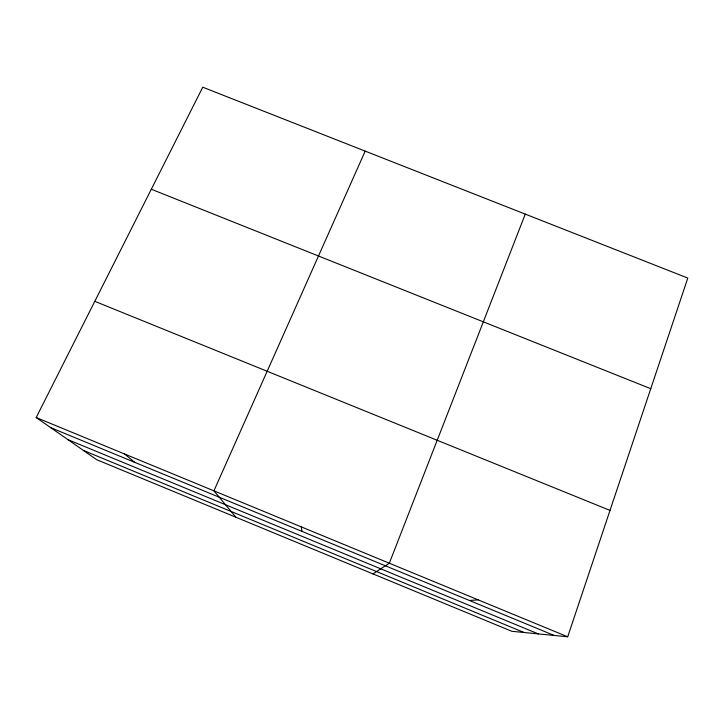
<?xml version="1.0" encoding="UTF-8"?>
<svg xmlns="http://www.w3.org/2000/svg" width="724" height="724" viewBox="0 0 724 724"><rect width="100%" height="100%" fill="white"/><g stroke="black" fill="none" stroke-linecap="round" stroke-linejoin="round"><path stroke-width="1.09" d="M567.697 636.794L687.8 278.07L202.765 87.206L36.2 417.531L96.672 459.686L511.778 631.283L567.697 636.794L36.2 417.531M525.271 214.114L389.322 563.209L372.978 573.906M365.195 151.126L213.915 490.845L235.979 517.271M469.451 600.486L478.139 599.852M151.307 189.236L650.758 388.697M94.799 301.32L610.015 510.402M50.752 427.676L554.186 635.464M67.902 439.631L538.312 633.898M83.396 450.428L524.013 632.486M124.682 454.029L134.646 462.301M301.256 526.873L301.98 531.362"/></g></svg>
